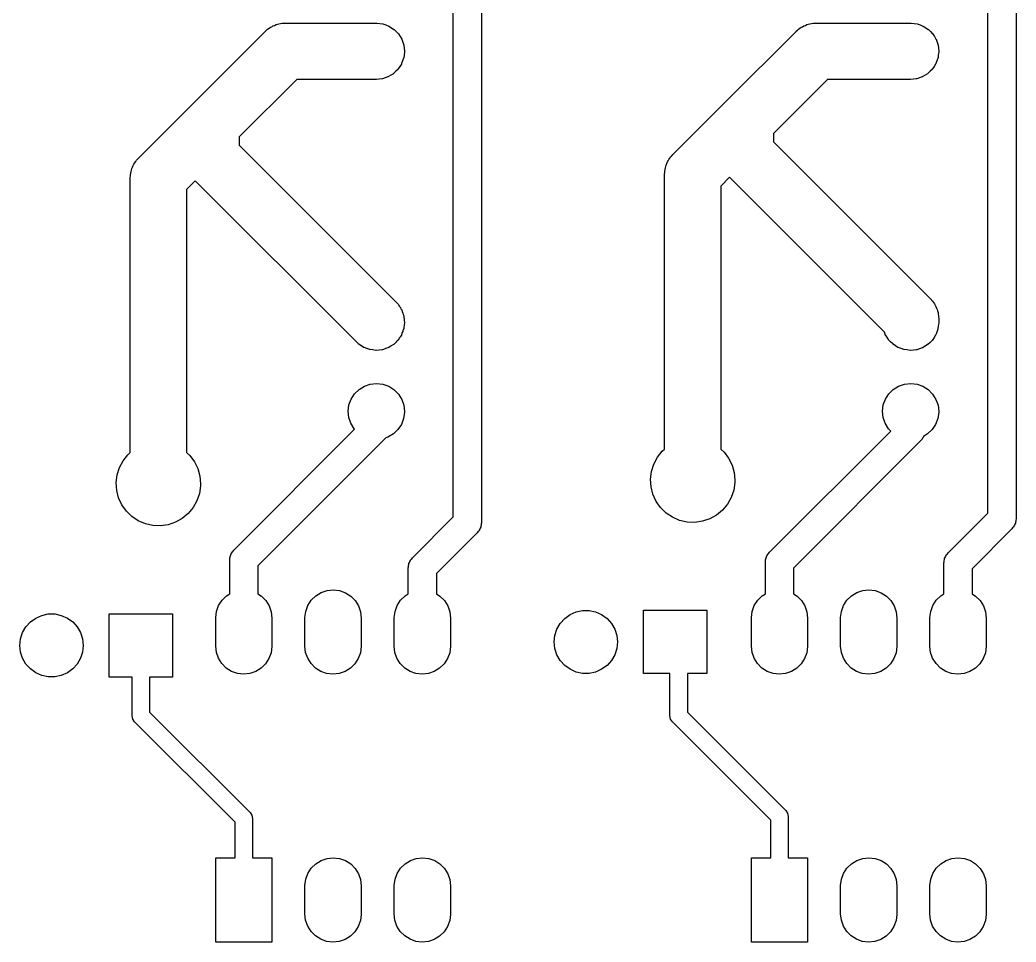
# Model space of a CAD drawing. Extents: x 10 to 287, y -200 to -10.
# Drawn here: x 157.16 to 185.5, y -89.44 to -63.2 of the extents above; entities that cross this region are included whole.
import ezdxf

# ---------------------------------------------------------------- set-up
doc = ezdxf.new("R2010")
doc.units = 0
doc.layers.add('BLACK', color=7, linetype='CONTINUOUS')

msp = doc.modelspace()

# ---------------------------------------------------------------- linework, layer by layer
at = {"layer": 'BLACK', "linetype": 'CONTINUOUS'}
for p, q in [((170.289, -54.6639), (170.289, -77.5111)), ((185.5, -54.575), (185.5, -77.4)), ((169.489, -77.3454), (169.489, -57.9296)), ((184.7, -77.2343), (184.7, -57.9296)), ((164.179, -63.4966), (164.208, -63.468)), ((164.208, -63.468), (164.25, -63.4421)), ((164.25, -63.4421), (164.288, -63.4122)), ((164.288, -63.4122), (164.325, -63.395)), ((164.325, -63.395), (164.359, -63.3735)), ((164.359, -63.3735), (164.406, -63.3575)), ((164.406, -63.3575), (164.45, -63.3368)), ((164.45, -63.3368), (164.489, -63.3282)), ((164.489, -63.3282), (164.528, -63.3149)), ((164.528, -63.3149), (164.576, -63.3094)), ((164.576, -63.3094), (164.624, -63.2991)), ((164.624, -63.2991), (164.665, -63.2995)), ((164.665, -63.2995), (164.705, -63.295)), ((164.705, -63.295), (167.3, -63.295)), ((167.3, -63.295), (167.305, -63.295)), ((167.305, -63.295), (167.306, -63.295)), ((167.306, -63.295), (167.306, -63.295)), ((167.306, -63.295), (167.311, -63.2951)), ((167.311, -63.2951), (167.397, -63.3059)), ((167.397, -63.3059), (167.483, -63.3161)), ((167.483, -63.3161), (167.485, -63.3171)), ((167.485, -63.3171), (167.488, -63.3174)), ((167.488, -63.3174), (167.569, -63.347)), ((167.569, -63.347), (167.651, -63.376)), ((167.651, -63.376), (167.653, -63.3775)), ((167.653, -63.3775), (167.656, -63.3784)), ((167.656, -63.3784), (167.728, -63.4252)), ((167.728, -63.4252), (167.801, -63.4715)), ((167.801, -63.4715), (167.803, -63.4735)), ((167.803, -63.4735), (167.806, -63.475)), ((167.806, -63.475), (167.866, -63.5368)), ((179.279, -63.4966), (179.308, -63.468)), ((179.308, -63.468), (179.35, -63.4421)), ((179.35, -63.4421), (179.388, -63.4122)), ((179.388, -63.4122), (179.425, -63.395)), ((179.425, -63.395), (179.459, -63.3735)), ((179.459, -63.3735), (179.506, -63.3575)), ((179.506, -63.3575), (179.55, -63.3368)), ((179.55, -63.3368), (179.589, -63.3282)), ((179.589, -63.3282), (179.628, -63.3149)), ((179.628, -63.3149), (179.676, -63.3094)), ((179.676, -63.3094), (179.724, -63.2991)), ((179.724, -63.2991), (179.765, -63.2995)), ((179.765, -63.2995), (179.805, -63.295)), ((179.805, -63.295), (182.5, -63.295)), ((182.5, -63.295), (182.505, -63.295)), ((182.505, -63.295), (182.506, -63.295)), ((182.506, -63.295), (182.506, -63.295)), ((182.506, -63.295), (182.511, -63.2951)), ((182.511, -63.2951), (182.597, -63.3059)), ((182.597, -63.3059), (182.683, -63.3161)), ((182.683, -63.3161), (182.685, -63.3171)), ((182.685, -63.3171), (182.688, -63.3174)), ((182.688, -63.3174), (182.769, -63.347)), ((182.769, -63.347), (182.851, -63.376)), ((182.851, -63.376), (182.853, -63.3775)), ((182.853, -63.3775), (182.856, -63.3784)), ((182.856, -63.3784), (182.928, -63.4252)), ((182.928, -63.4252), (183.001, -63.4715)), ((183.001, -63.4715), (183.003, -63.4735)), ((183.003, -63.4735), (183.006, -63.475)), ((183.006, -63.475), (183.066, -63.5368)), ((162.034, -65.6342), (164.139, -63.5293)), ((164.139, -63.5293), (164.147, -63.5215)), ((164.147, -63.5215), (164.179, -63.4966)), ((167.866, -63.5368), (167.927, -63.5981)), ((167.927, -63.5981), (167.928, -63.6005)), ((167.928, -63.6005), (167.93, -63.6025)), ((167.93, -63.6025), (167.976, -63.6761)), ((167.976, -63.6761), (168.021, -63.7493)), ((168.021, -63.7493), (168.022, -63.752)), ((168.022, -63.752), (168.024, -63.7544)), ((168.024, -63.7544), (168.052, -63.8362)), ((177.234, -65.5342), (179.239, -63.5293)), ((179.239, -63.5293), (179.247, -63.5215)), ((179.247, -63.5215), (179.279, -63.4966)), ((183.066, -63.5368), (183.127, -63.5981)), ((183.127, -63.5981), (183.128, -63.6005)), ((183.128, -63.6005), (183.13, -63.6025)), ((183.13, -63.6025), (183.176, -63.6761)), ((183.176, -63.6761), (183.221, -63.7493)), ((183.221, -63.7493), (183.222, -63.752)), ((183.222, -63.752), (183.224, -63.7544)), ((183.224, -63.7544), (183.252, -63.8362)), ((168.052, -63.8362), (168.08, -63.9178)), ((168.08, -63.9178), (168.08, -63.9205)), ((168.08, -63.9205), (168.081, -63.9232)), ((168.081, -63.9232), (168.09, -64.0092)), ((168.09, -64.0092), (168.1, -64.095)), ((183.252, -63.8362), (183.28, -63.9178)), ((183.28, -63.9178), (183.28, -63.9205)), ((183.28, -63.9205), (183.281, -63.9232)), ((183.281, -63.9232), (183.29, -64.0092)), ((183.29, -64.0092), (183.3, -64.095)), ((168.075, -64.294), (168.046, -64.3695)), ((168.076, -64.2856), (168.075, -64.294)), ((168.079, -64.2777), (168.076, -64.2856)), ((168.088, -64.1974), (168.079, -64.2777)), ((168.1, -64.1173), (168.088, -64.1974)), ((168.1, -64.095), (168.1, -64.1001)), ((168.1, -64.1001), (168.1, -64.1006)), ((168.1, -64.1006), (168.1, -64.1011)), ((168.1, -64.1011), (168.1, -64.1173)), ((183.275, -64.294), (183.246, -64.3695)), ((183.276, -64.2856), (183.275, -64.294)), ((183.279, -64.2777), (183.276, -64.2856)), ((183.288, -64.1974), (183.279, -64.2777)), ((183.3, -64.1173), (183.288, -64.1974)), ((183.3, -64.095), (183.3, -64.1001)), ((183.3, -64.1001), (183.3, -64.1006)), ((183.3, -64.1006), (183.3, -64.1011)), ((183.3, -64.1011), (183.3, -64.1173)), ((167.913, -64.6092), (167.854, -64.665)), ((167.917, -64.6022), (167.913, -64.6092)), ((167.923, -64.5963), (167.917, -64.6022)), ((167.967, -64.528), (167.923, -64.5963)), ((168.012, -64.4607), (167.967, -64.528)), ((168.015, -64.4528), (168.012, -64.4607)), ((168.019, -64.4457), (168.015, -64.4528)), ((168.046, -64.3695), (168.019, -64.4457)), ((183.113, -64.6092), (183.054, -64.665)), ((183.117, -64.6022), (183.113, -64.6092)), ((183.123, -64.5963), (183.117, -64.6022)), ((183.167, -64.528), (183.123, -64.5963)), ((183.212, -64.4607), (183.167, -64.528)), ((183.215, -64.4528), (183.212, -64.4607)), ((183.219, -64.4457), (183.215, -64.4528)), ((183.246, -64.3695), (183.219, -64.4457)), ((165.036, -64.895), (163.4, -66.5314)), ((167.3, -64.895), (165.036, -64.895)), ((167.38, -64.886), (167.3, -64.895)), ((167.461, -64.8787), (167.38, -64.886)), ((167.469, -64.8761), (167.461, -64.8787)), ((167.477, -64.8751), (167.469, -64.8761)), ((167.554, -64.8485), (167.477, -64.8751)), ((167.63, -64.8235), (167.554, -64.8485)), ((167.638, -64.8192), (167.63, -64.8235)), ((167.646, -64.8165), (167.638, -64.8192)), ((167.714, -64.7736), (167.646, -64.8165)), ((167.784, -64.7322), (167.714, -64.7736)), ((167.79, -64.7264), (167.784, -64.7322)), ((167.797, -64.722), (167.79, -64.7264)), ((167.854, -64.665), (167.797, -64.722)), ((180.136, -64.895), (178.6, -66.4314)), ((182.5, -64.895), (180.136, -64.895)), ((182.58, -64.886), (182.5, -64.895)), ((182.661, -64.8787), (182.58, -64.886)), ((182.669, -64.8761), (182.661, -64.8787)), ((182.677, -64.8751), (182.669, -64.8761)), ((182.754, -64.8485), (182.677, -64.8751)), ((182.83, -64.8235), (182.754, -64.8485)), ((182.838, -64.8192), (182.83, -64.8235)), ((182.846, -64.8165), (182.838, -64.8192)), ((182.914, -64.7736), (182.846, -64.8165)), ((182.984, -64.7322), (182.914, -64.7736)), ((182.99, -64.7264), (182.984, -64.7322)), ((182.997, -64.722), (182.99, -64.7264)), ((183.054, -64.665), (182.997, -64.722)), ((160.534, -67.1343), (162.034, -65.6343)), ((162.034, -65.6343), (162.034, -65.6342)), ((175.734, -67.0343), (177.234, -65.5343)), ((177.234, -65.5343), (177.234, -65.5342)), ((163.4, -66.5314), (163.4, -66.7686)), ((178.6, -66.4314), (178.6, -66.6686)), ((163.4, -66.7686), (167.866, -71.2343)), ((178.6, -66.6686), (183.066, -71.1343)), ((160.509, -67.166), (160.534, -67.1343)), ((175.623, -67.1737), (175.654, -67.1355)), ((175.654, -67.1355), (175.68, -67.0944)), ((175.68, -67.0944), (175.709, -67.066)), ((175.709, -67.066), (175.734, -67.0343)), ((160.336, -67.4738), (160.345, -67.4343)), ((160.345, -67.4343), (160.367, -67.3902)), ((160.367, -67.3902), (160.383, -67.3443)), ((160.383, -67.3443), (160.405, -67.3102)), ((160.405, -67.3102), (160.423, -67.2737)), ((160.423, -67.2737), (160.454, -67.2355)), ((160.454, -67.2355), (160.48, -67.1944)), ((160.48, -67.1944), (160.509, -67.166)), ((175.516, -67.4604), (175.522, -67.4119)), ((175.522, -67.4119), (175.536, -67.3738)), ((175.536, -67.3738), (175.545, -67.3343)), ((175.545, -67.3343), (175.567, -67.2902)), ((175.567, -67.2902), (175.583, -67.2443)), ((175.583, -67.2443), (175.605, -67.2102)), ((175.605, -67.2102), (175.623, -67.1737)), ((160.3, -67.6888), (160.305, -67.6486)), ((160.3, -67.7), (160.3, -67.6888)), ((160.3, -75.5122), (160.3, -67.7)), ((160.305, -67.608), (160.316, -67.5604)), ((160.305, -67.6486), (160.305, -67.608)), ((160.316, -67.5604), (160.322, -67.5119)), ((160.322, -67.5119), (160.336, -67.4738)), ((175.5, -67.5888), (175.505, -67.5486)), ((175.5, -67.6), (175.5, -67.5888)), ((175.5, -75.4122), (175.5, -67.6)), ((175.505, -67.508), (175.516, -67.4604)), ((175.505, -67.5486), (175.505, -67.508)), ((177.35, -67.6814), (177.1, -67.9314)), ((181.756, -72.0875), (177.35, -67.6814)), ((162.15, -67.7814), (161.9, -68.0314)), ((166.734, -72.3657), (162.15, -67.7814)), ((177.1, -67.9314), (177.1, -75.4122)), ((161.9, -68.0314), (161.9, -75.5122)), ((167.866, -71.2343), (167.874, -71.2423)), ((167.874, -71.2423), (167.898, -71.2743)), ((167.898, -71.2743), (167.927, -71.3031)), ((167.927, -71.3031), (167.953, -71.3446)), ((167.953, -71.3446), (167.983, -71.3832)), ((167.983, -71.3832), (168, -71.4199)), ((183.066, -71.1343), (183.074, -71.1423)), ((183.074, -71.1423), (183.098, -71.1743)), ((183.098, -71.1743), (183.127, -71.2031)), ((183.127, -71.2031), (183.153, -71.2446)), ((183.153, -71.2446), (183.183, -71.2832)), ((183.183, -71.2832), (183.2, -71.3199)), ((183.2, -71.3199), (183.221, -71.3543)), ((183.221, -71.3543), (183.238, -71.4005)), ((183.238, -71.4005), (183.258, -71.4448)), ((168, -71.4199), (168.021, -71.4543)), ((168.021, -71.4543), (168.038, -71.5005)), ((168.038, -71.5005), (168.058, -71.5448)), ((168.058, -71.5448), (168.067, -71.5845)), ((168.067, -71.5845), (168.08, -71.6228)), ((168.08, -71.6228), (168.086, -71.6714)), ((168.086, -71.6714), (168.096, -71.7192)), ((183.258, -71.4448), (183.267, -71.4845)), ((183.267, -71.4845), (183.28, -71.5228)), ((183.28, -71.5228), (183.286, -71.5714)), ((183.286, -71.5714), (183.296, -71.6192)), ((183.296, -71.6192), (183.295, -71.6597)), ((183.295, -71.6597), (183.3, -71.7)), ((183.3, -71.7), (183.3, -71.805)), ((168.085, -71.9367), (168.078, -71.9931)), ((168.094, -71.8975), (168.085, -71.9367)), ((168.1, -71.8273), (168.094, -71.8651)), ((168.094, -71.8651), (168.094, -71.8975)), ((168.096, -71.7192), (168.095, -71.7597)), ((168.095, -71.7597), (168.1, -71.8)), ((168.1, -71.8), (168.1, -71.805)), ((168.1, -71.805), (168.1, -71.8162)), ((168.1, -71.8162), (168.1, -71.8169)), ((168.1, -71.8169), (168.1, -71.8273)), ((183.288, -71.9102), (183.278, -71.9931)), ((183.3, -71.8273), (183.288, -71.9102)), ((183.3, -71.805), (183.3, -71.8162)), ((183.3, -71.8162), (183.3, -71.8169)), ((183.3, -71.8169), (183.3, -71.8273)), ((167.961, -72.2474), (167.92, -72.3106)), ((167.974, -72.231), (167.961, -72.2474)), ((167.981, -72.2164), (167.974, -72.231)), ((168.012, -72.1707), (167.981, -72.2164)), ((168.014, -72.1654), (168.012, -72.1707)), ((168.017, -72.1607), (168.014, -72.1654)), ((168.039, -72.0982), (168.017, -72.1607)), ((168.053, -72.071), (168.039, -72.0982)), ((168.058, -72.0477), (168.053, -72.071)), ((168.075, -72.004), (168.058, -72.0477)), ((168.076, -71.9984), (168.075, -72.004)), ((168.078, -71.9931), (168.076, -71.9984)), ((181.774, -72.1406), (181.756, -72.0875)), ((181.777, -72.1454), (181.774, -72.1406)), ((181.779, -72.1507), (181.777, -72.1454)), ((181.823, -72.2216), (181.779, -72.1507)), ((181.866, -72.2931), (181.823, -72.2216)), ((183.165, -72.2403), (183.12, -72.3106)), ((183.212, -72.1707), (183.165, -72.2403)), ((183.214, -72.1654), (183.212, -72.1707)), ((183.217, -72.1607), (183.214, -72.1654)), ((183.245, -72.0821), (183.217, -72.1607)), ((183.275, -72.004), (183.245, -72.0821)), ((183.276, -71.9984), (183.275, -72.004)), ((183.278, -71.9931), (183.276, -71.9984)), ((166.743, -72.3724), (166.734, -72.3657)), ((166.79, -72.4214), (166.743, -72.3724)), ((166.795, -72.4245), (166.79, -72.4214)), ((166.799, -72.4285), (166.795, -72.4245)), ((166.868, -72.4726), (166.799, -72.4285)), ((166.874, -72.477), (166.868, -72.4726)), ((166.878, -72.4793), (166.874, -72.477)), ((166.939, -72.5191), (166.878, -72.4793)), ((166.945, -72.521), (166.939, -72.5191)), ((166.949, -72.524), (166.945, -72.521)), ((167.028, -72.5521), (166.949, -72.524)), ((167.63, -72.5335), (167.561, -72.5561)), ((167.635, -72.5307), (167.63, -72.5335)), ((167.641, -72.5289), (167.635, -72.5307)), ((167.712, -72.485), (167.641, -72.5289)), ((167.716, -72.4825), (167.712, -72.485)), ((167.722, -72.4799), (167.716, -72.4825)), ((167.725, -72.4772), (167.722, -72.4799)), ((167.784, -72.4422), (167.725, -72.4772)), ((167.788, -72.4384), (167.784, -72.4422)), ((167.793, -72.4354), (167.788, -72.4384)), ((167.851, -72.3777), (167.793, -72.4354)), ((167.862, -72.3696), (167.851, -72.3777)), ((167.868, -72.3621), (167.862, -72.3696)), ((167.913, -72.3192), (167.868, -72.3621)), ((167.916, -72.3146), (167.913, -72.3192)), ((167.92, -72.3106), (167.916, -72.3146)), ((181.87, -72.2972), (181.866, -72.2931)), ((181.873, -72.3019), (181.87, -72.2972)), ((181.932, -72.3612), (181.873, -72.3019)), ((181.99, -72.4214), (181.932, -72.3612)), ((181.995, -72.4245), (181.99, -72.4214)), ((181.999, -72.4285), (181.995, -72.4245)), ((182.069, -72.4733), (181.999, -72.4285)), ((182.139, -72.5191), (182.069, -72.4733)), ((182.145, -72.521), (182.139, -72.5191)), ((182.149, -72.524), (182.145, -72.521)), ((182.228, -72.5521), (182.149, -72.524)), ((182.83, -72.5335), (182.751, -72.5594)), ((182.835, -72.5307), (182.83, -72.5335)), ((182.841, -72.5289), (182.835, -72.5307)), ((182.912, -72.485), (182.841, -72.5289)), ((182.984, -72.4422), (182.912, -72.485)), ((182.988, -72.4384), (182.984, -72.4422)), ((182.993, -72.4354), (182.988, -72.4384)), ((183.052, -72.3769), (182.993, -72.4354)), ((183.113, -72.3192), (183.052, -72.3769)), ((183.116, -72.3146), (183.113, -72.3192)), ((183.12, -72.3106), (183.116, -72.3146)), ((167.033, -72.5538), (167.028, -72.5521)), ((167.034, -72.5546), (167.033, -72.5538)), ((167.036, -72.5549), (167.034, -72.5546)), ((167.106, -72.5812), (167.036, -72.5549)), ((167.112, -72.582), (167.106, -72.5812)), ((167.117, -72.5839), (167.112, -72.582)), ((167.2, -72.5938), (167.117, -72.5839)), ((167.283, -72.6048), (167.2, -72.5938)), ((167.289, -72.6043), (167.283, -72.6048)), ((167.294, -72.605), (167.289, -72.6043)), ((167.378, -72.5962), (167.294, -72.605)), ((167.461, -72.5887), (167.378, -72.5962)), ((167.466, -72.5869), (167.461, -72.5887)), ((167.472, -72.5863), (167.466, -72.5869)), ((167.551, -72.5594), (167.472, -72.5863)), ((167.559, -72.5567), (167.551, -72.5594)), ((167.56, -72.5564), (167.559, -72.5567)), ((167.561, -72.5561), (167.56, -72.5564)), ((182.306, -72.5812), (182.228, -72.5521)), ((182.312, -72.582), (182.306, -72.5812)), ((182.317, -72.5839), (182.312, -72.582)), ((182.4, -72.5938), (182.317, -72.5839)), ((182.483, -72.6048), (182.4, -72.5938)), ((182.489, -72.6043), (182.483, -72.6048)), ((182.494, -72.605), (182.489, -72.6043)), ((182.578, -72.5962), (182.494, -72.605)), ((182.661, -72.5887), (182.578, -72.5962)), ((182.666, -72.5869), (182.661, -72.5887)), ((182.672, -72.5863), (182.666, -72.5869)), ((182.751, -72.5594), (182.672, -72.5863)), ((166.807, -73.7146), (166.959, -73.6211)), ((166.959, -73.6211), (167.128, -73.5637)), ((167.128, -73.5637), (167.306, -73.545)), ((167.306, -73.545), (167.483, -73.5661)), ((167.483, -73.5661), (167.651, -73.626)), ((167.651, -73.626), (167.801, -73.7215)), ((182.007, -73.7146), (182.159, -73.6211)), ((182.159, -73.6211), (182.328, -73.5637)), ((182.328, -73.5637), (182.506, -73.545)), ((182.506, -73.545), (182.683, -73.5661)), ((182.683, -73.5661), (182.851, -73.626)), ((182.851, -73.626), (183.001, -73.7215)), ((166.583, -73.9893), (166.68, -73.8394)), ((166.68, -73.8394), (166.807, -73.7146)), ((167.801, -73.7215), (167.927, -73.8481)), ((167.927, -73.8481), (168.021, -73.9993)), ((181.783, -73.9893), (181.88, -73.8394)), ((181.88, -73.8394), (182.007, -73.7146)), ((183.001, -73.7215), (183.127, -73.8481)), ((183.127, -73.8481), (183.221, -73.9993)), ((166.5, -74.3338), (166.522, -74.1569)), ((166.522, -74.1569), (166.583, -73.9893)), ((168.021, -73.9993), (168.08, -74.1678)), ((168.08, -74.1678), (168.1, -74.345)), ((181.7, -74.3338), (181.722, -74.1569)), ((181.722, -74.1569), (181.783, -73.9893)), ((183.221, -73.9993), (183.28, -74.1678)), ((183.28, -74.1678), (183.3, -74.345)), ((166.517, -74.5113), (166.5, -74.3338)), ((166.574, -74.6806), (166.517, -74.5113)), ((168.1, -74.3673), (168.075, -74.544)), ((168.1, -74.345), (168.1, -74.3673)), ((181.717, -74.5113), (181.7, -74.3338)), ((181.774, -74.6806), (181.717, -74.5113)), ((183.3, -74.3673), (183.275, -74.544)), ((183.3, -74.345), (183.3, -74.3673)), ((166.666, -74.8331), (166.574, -74.6806)), ((168.012, -74.7107), (167.913, -74.8592)), ((168.075, -74.544), (168.012, -74.7107)), ((181.866, -74.8331), (181.774, -74.6806)), ((183.212, -74.7107), (183.113, -74.8592)), ((183.275, -74.544), (183.212, -74.7107)), ((163.246, -78.2883), (166.683, -74.8509)), ((167.574, -75.092), (163.929, -78.7368)), ((166.683, -74.8509), (166.666, -74.8331)), ((167.63, -75.0735), (167.574, -75.092)), ((167.784, -74.9822), (167.63, -75.0735)), ((167.913, -74.8592), (167.784, -74.9822)), ((178.486, -78.3483), (181.933, -74.9018)), ((181.933, -74.9018), (181.866, -74.8331)), ((182.856, -75.0816), (182.838, -75.1071)), ((182.866, -75.0525), (182.856, -75.0816)), ((182.984, -74.9822), (182.866, -75.0525)), ((183.113, -74.8592), (182.984, -74.9822)), ((182.783, -75.1828), (179.169, -78.7968)), ((182.801, -75.1574), (182.783, -75.1828)), ((182.824, -75.1351), (182.801, -75.1574)), ((182.838, -75.1071), (182.824, -75.1351)), ((160.094, -75.7464), (160.23, -75.574)), ((160.23, -75.574), (160.3, -75.5122)), ((161.9, -75.5122), (161.992, -75.597)), ((161.992, -75.597), (162.123, -75.773)), ((175.191, -75.8408), (175.294, -75.6464)), ((175.294, -75.6464), (175.43, -75.474)), ((175.43, -75.474), (175.5, -75.4122)), ((177.1, -75.4122), (177.192, -75.497)), ((177.192, -75.497), (177.323, -75.673)), ((159.926, -76.1505), (159.991, -75.9408)), ((159.991, -75.9408), (160.094, -75.7464)), ((162.123, -75.773), (162.22, -75.97)), ((175.126, -76.0505), (175.191, -75.8408)), ((177.323, -75.673), (177.42, -75.87)), ((177.42, -75.87), (177.48, -76.0813)), ((159.9, -76.3686), (159.926, -76.1505)), ((162.22, -75.97), (162.28, -76.1813)), ((162.28, -76.1813), (162.3, -76.4)), ((175.1, -76.2686), (175.126, -76.0505)), ((177.48, -76.0813), (177.5, -76.3)), ((159.915, -76.5877), (159.9, -76.3686)), ((162.298, -76.4628), (162.267, -76.6801)), ((162.3, -76.4), (162.298, -76.4628)), ((175.115, -76.4877), (175.1, -76.2686)), ((175.169, -76.7006), (175.115, -76.4877)), ((177.498, -76.3628), (177.467, -76.5801)), ((177.5, -76.3), (177.498, -76.3628)), ((159.969, -76.8006), (159.915, -76.5877)), ((160.061, -77), (159.969, -76.8006)), ((162.267, -76.6801), (162.196, -76.8881)), ((175.261, -76.9), (175.169, -76.7006)), ((177.396, -76.7881), (177.289, -76.9797)), ((177.467, -76.5801), (177.396, -76.7881)), ((160.188, -77.1793), (160.061, -77)), ((162.089, -77.0797), (161.949, -77.2485)), ((162.196, -76.8881), (162.089, -77.0797)), ((175.388, -77.0793), (175.261, -76.9)), ((175.545, -77.2326), (175.388, -77.0793)), ((177.289, -76.9797), (177.149, -77.1485)), ((160.345, -77.3326), (160.188, -77.1793)), ((160.527, -77.4546), (160.345, -77.3326)), ((161.949, -77.2485), (161.78, -77.389)), ((168.326, -78.5083), (169.489, -77.3454)), ((175.727, -77.3546), (175.545, -77.2326)), ((175.929, -77.4413), (175.727, -77.3546)), ((176.98, -77.289), (176.788, -77.3963)), ((177.149, -77.1485), (176.98, -77.289)), ((183.566, -78.3683), (184.7, -77.2343)), ((160.729, -77.5413), (160.527, -77.4546)), ((160.943, -77.5897), (160.729, -77.5413)), ((161.163, -77.5984), (160.943, -77.5897)), ((161.38, -77.5668), (161.163, -77.5984)), ((161.588, -77.4963), (161.38, -77.5668)), ((161.78, -77.389), (161.588, -77.4963)), ((170.269, -77.6347), (170.255, -77.6628)), ((170.274, -77.6036), (170.269, -77.6347)), ((170.284, -77.5737), (170.274, -77.6036)), ((170.289, -77.5111), (170.284, -77.5422)), ((170.284, -77.5422), (170.284, -77.5737)), ((176.143, -77.4897), (175.929, -77.4413)), ((176.363, -77.4984), (176.143, -77.4897)), ((176.58, -77.4668), (176.363, -77.4984)), ((176.788, -77.3963), (176.58, -77.4668)), ((185.424, -77.6351), (185.401, -77.6574)), ((185.438, -77.6071), (185.424, -77.6351)), ((185.456, -77.5816), (185.438, -77.6071)), ((185.466, -77.5517), (185.456, -77.5816)), ((185.48, -77.5236), (185.466, -77.5517)), ((185.485, -77.4925), (185.48, -77.5236)), ((185.495, -77.4626), (185.485, -77.4925)), ((185.5, -77.4), (185.495, -77.4311)), ((185.495, -77.4311), (185.495, -77.4626)), ((170.172, -77.794), (169.009, -78.9568)), ((170.19, -77.7685), (170.172, -77.794)), ((170.212, -77.7462), (170.19, -77.7685)), ((170.227, -77.7182), (170.212, -77.7462)), ((170.245, -77.6927), (170.227, -77.7182)), ((170.255, -77.6628), (170.245, -77.6927)), ((185.383, -77.6828), (184.249, -78.8168)), ((185.401, -77.6574), (185.383, -77.6828)), ((163.134, -78.5086), (163.144, -78.4786)), ((163.144, -78.4786), (163.148, -78.4475)), ((163.148, -78.4475), (163.163, -78.4195)), ((163.163, -78.4195), (163.172, -78.3895)), ((163.172, -78.3895), (163.191, -78.3641)), ((163.191, -78.3641), (163.205, -78.336)), ((163.205, -78.336), (163.228, -78.3138)), ((163.228, -78.3138), (163.246, -78.2883)), ((178.388, -78.5075), (178.403, -78.4795)), ((178.403, -78.4795), (178.412, -78.4495)), ((178.412, -78.4495), (178.431, -78.4241)), ((178.431, -78.4241), (178.445, -78.396)), ((178.445, -78.396), (178.468, -78.3738)), ((178.468, -78.3738), (178.486, -78.3483)), ((183.468, -78.5275), (183.483, -78.4995)), ((183.483, -78.4995), (183.492, -78.4695)), ((183.492, -78.4695), (183.511, -78.4441)), ((183.511, -78.4441), (183.525, -78.416)), ((183.525, -78.416), (183.548, -78.3938)), ((183.548, -78.3938), (183.566, -78.3683)), ((163.129, -78.5711), (163.134, -78.54)), ((163.129, -79.5325), (163.129, -78.5711)), ((163.134, -78.54), (163.134, -78.5086)), ((163.929, -78.7368), (163.929, -79.5321)), ((168.209, -78.7911), (168.214, -78.76)), ((168.214, -78.7286), (168.224, -78.6986)), ((168.214, -78.76), (168.214, -78.7286)), ((168.224, -78.6986), (168.228, -78.6675)), ((168.228, -78.6675), (168.243, -78.6395)), ((168.243, -78.6395), (168.252, -78.6095)), ((168.252, -78.6095), (168.271, -78.5841)), ((168.271, -78.5841), (168.285, -78.556)), ((168.285, -78.556), (168.308, -78.5338)), ((168.308, -78.5338), (168.326, -78.5083)), ((178.369, -78.6311), (178.374, -78.6)), ((178.369, -79.5325), (178.369, -78.6311)), ((178.374, -78.5686), (178.384, -78.5386)), ((178.374, -78.6), (178.374, -78.5686)), ((178.384, -78.5386), (178.388, -78.5075)), ((183.449, -78.6511), (183.454, -78.62)), ((183.449, -79.5325), (183.449, -78.6511)), ((183.454, -78.5886), (183.464, -78.5586)), ((183.454, -78.62), (183.454, -78.5886)), ((183.464, -78.5586), (183.468, -78.5275)), ((168.209, -79.5325), (168.209, -78.7911)), ((169.009, -78.9568), (169.009, -79.5321)), ((179.169, -78.7968), (179.169, -79.5321)), ((184.249, -78.8168), (184.249, -79.5321)), ((162.909, -79.7142), (163.036, -79.5894)), ((163.036, -79.5894), (163.129, -79.5325)), ((163.929, -79.5321), (164.03, -79.5963)), ((164.03, -79.5963), (164.156, -79.7229)), ((165.449, -79.7142), (165.576, -79.5894)), ((165.576, -79.5894), (165.728, -79.4959)), ((165.728, -79.4959), (165.897, -79.4385)), ((165.897, -79.4385), (166.074, -79.4198)), ((166.074, -79.4198), (166.252, -79.4409)), ((166.252, -79.4409), (166.42, -79.5008)), ((166.42, -79.5008), (166.57, -79.5963)), ((166.57, -79.5963), (166.696, -79.7229)), ((167.989, -79.7142), (168.116, -79.5894)), ((168.116, -79.5894), (168.209, -79.5325)), ((169.009, -79.5321), (169.11, -79.5963)), ((169.11, -79.5963), (169.236, -79.7229)), ((178.149, -79.7142), (178.276, -79.5894)), ((178.276, -79.5894), (178.369, -79.5325)), ((179.169, -79.5321), (179.27, -79.5963)), ((179.27, -79.5963), (179.396, -79.7229)), ((180.689, -79.7142), (180.816, -79.5894)), ((180.816, -79.5894), (180.968, -79.4959)), ((180.968, -79.4959), (181.137, -79.4385)), ((181.137, -79.4385), (181.314, -79.4198)), ((181.314, -79.4198), (181.492, -79.4409)), ((181.492, -79.4409), (181.66, -79.5008)), ((181.66, -79.5008), (181.81, -79.5963)), ((181.81, -79.5963), (181.936, -79.7229)), ((183.229, -79.7142), (183.356, -79.5894)), ((183.356, -79.5894), (183.449, -79.5325)), ((184.249, -79.5321), (184.35, -79.5963)), ((184.35, -79.5963), (184.476, -79.7229)), ((162.751, -80.0317), (162.812, -79.8641)), ((162.812, -79.8641), (162.909, -79.7142)), ((164.156, -79.7229), (164.25, -79.8741)), ((164.25, -79.8741), (164.309, -80.0426)), ((165.291, -80.0317), (165.352, -79.8641)), ((165.352, -79.8641), (165.449, -79.7142)), ((166.696, -79.7229), (166.79, -79.8741)), ((166.79, -79.8741), (166.849, -80.0426)), ((167.831, -80.0317), (167.892, -79.8641)), ((167.892, -79.8641), (167.989, -79.7142)), ((169.236, -79.7229), (169.33, -79.8741)), ((169.33, -79.8741), (169.389, -80.0426)), ((177.991, -80.0317), (178.052, -79.8641)), ((178.052, -79.8641), (178.149, -79.7142)), ((179.396, -79.7229), (179.49, -79.8741)), ((179.49, -79.8741), (179.549, -80.0426)), ((180.531, -80.0317), (180.592, -79.8641)), ((180.592, -79.8641), (180.689, -79.7142)), ((181.936, -79.7229), (182.03, -79.8741)), ((182.03, -79.8741), (182.089, -80.0426)), ((183.071, -80.0317), (183.132, -79.8641)), ((183.132, -79.8641), (183.229, -79.7142)), ((184.476, -79.7229), (184.57, -79.8741)), ((184.57, -79.8741), (184.629, -80.0426)), ((157.61, -80.2206), (157.782, -80.144)), ((157.782, -80.144), (157.966, -80.1049)), ((157.966, -80.1049), (158.154, -80.1049)), ((158.154, -80.1049), (158.338, -80.144)), ((158.338, -80.144), (158.51, -80.2206)), ((159.7, -81.9), (159.7, -80.1)), ((159.7, -80.1), (161.5, -80.1)), ((161.5, -80.1), (161.5, -81.9)), ((162.729, -80.2086), (162.751, -80.0317)), ((164.309, -80.0426), (164.329, -80.2198)), ((165.269, -80.2086), (165.291, -80.0317)), ((166.849, -80.0426), (166.869, -80.2198)), ((167.809, -80.2086), (167.831, -80.0317)), ((169.389, -80.0426), (169.409, -80.2198)), ((172.658, -80.2312), (172.81, -80.1206)), ((172.81, -80.1206), (172.982, -80.044)), ((172.982, -80.044), (173.166, -80.0049)), ((173.166, -80.0049), (173.354, -80.0049)), ((173.354, -80.0049), (173.538, -80.044)), ((173.538, -80.044), (173.71, -80.1206)), ((173.71, -80.1206), (173.862, -80.2312)), ((174.9, -81.8), (174.9, -80)), ((174.9, -80), (176.7, -80)), ((176.7, -80), (176.7, -81.8)), ((177.969, -80.2086), (177.991, -80.0317)), ((179.549, -80.0426), (179.569, -80.2198)), ((180.509, -80.2086), (180.531, -80.0317)), ((182.089, -80.0426), (182.109, -80.2198)), ((183.049, -80.2086), (183.071, -80.0317)), ((184.629, -80.0426), (184.649, -80.2198)), ((157.238, -80.6339), (157.332, -80.471)), ((157.332, -80.471), (157.458, -80.3312)), ((157.458, -80.3312), (157.61, -80.2206)), ((158.51, -80.2206), (158.662, -80.3312)), ((158.662, -80.3312), (158.788, -80.471)), ((158.788, -80.471), (158.882, -80.6339)), ((162.729, -80.2198), (162.729, -80.2086)), ((162.729, -81.0198), (162.729, -80.2198)), ((164.329, -80.2198), (164.329, -81.0198)), ((165.269, -80.2198), (165.269, -80.2086)), ((165.269, -81.0198), (165.269, -80.2198)), ((166.869, -80.2198), (166.869, -81.0198)), ((167.809, -80.2198), (167.809, -80.2086)), ((167.809, -81.0198), (167.809, -80.2198)), ((169.409, -80.2198), (169.409, -81.0198)), ((172.438, -80.5339), (172.532, -80.371)), ((172.532, -80.371), (172.658, -80.2312)), ((173.862, -80.2312), (173.988, -80.371)), ((173.988, -80.371), (174.082, -80.5339)), ((177.969, -80.2198), (177.969, -80.2086)), ((177.969, -81.0198), (177.969, -80.2198)), ((179.569, -80.2198), (179.569, -81.0198)), ((180.509, -80.2198), (180.509, -80.2086)), ((180.509, -81.0198), (180.509, -80.2198)), ((182.109, -80.2198), (182.109, -81.0198)), ((183.049, -80.2198), (183.049, -80.2086)), ((183.049, -81.0198), (183.049, -80.2198)), ((184.649, -80.2198), (184.649, -81.0198)), ((157.18, -80.8129), (157.238, -80.6339)), ((158.882, -80.6339), (158.94, -80.8129)), ((172.36, -80.9), (172.38, -80.7129)), ((172.38, -80.7129), (172.438, -80.5339)), ((174.082, -80.5339), (174.14, -80.7129)), ((174.14, -80.7129), (174.16, -80.9)), ((157.16, -81), (157.18, -80.8129)), ((157.18, -81.1871), (157.16, -81)), ((158.94, -80.8129), (158.96, -81)), ((158.96, -81), (158.94, -81.1871)), ((162.749, -81.197), (162.729, -81.0198)), ((164.329, -81.031), (164.306, -81.2079)), ((164.329, -81.0198), (164.329, -81.031)), ((165.289, -81.197), (165.269, -81.0198)), ((166.869, -81.031), (166.846, -81.2079)), ((166.869, -81.0198), (166.869, -81.031)), ((167.829, -81.197), (167.809, -81.0198)), ((169.409, -81.031), (169.386, -81.2079)), ((169.409, -81.0198), (169.409, -81.031)), ((172.38, -81.0871), (172.36, -80.9)), ((174.16, -80.9), (174.14, -81.0871)), ((177.989, -81.197), (177.969, -81.0198)), ((179.569, -81.031), (179.546, -81.2079)), ((179.569, -81.0198), (179.569, -81.031)), ((180.529, -81.197), (180.509, -81.0198)), ((182.109, -81.031), (182.086, -81.2079)), ((182.109, -81.0198), (182.109, -81.031)), ((183.069, -81.197), (183.049, -81.0198)), ((184.649, -81.031), (184.626, -81.2079)), ((184.649, -81.0198), (184.649, -81.031)), ((157.238, -81.3661), (157.18, -81.1871)), ((158.94, -81.1871), (158.882, -81.3661)), ((162.807, -81.3655), (162.749, -81.197)), ((164.306, -81.2079), (164.245, -81.3755)), ((165.347, -81.3655), (165.289, -81.197)), ((166.846, -81.2079), (166.785, -81.3755)), ((167.887, -81.3655), (167.829, -81.197)), ((169.386, -81.2079), (169.325, -81.3755)), ((172.438, -81.2661), (172.38, -81.0871)), ((172.532, -81.429), (172.438, -81.2661)), ((174.082, -81.2661), (173.988, -81.429)), ((174.14, -81.0871), (174.082, -81.2661)), ((178.047, -81.3655), (177.989, -81.197)), ((179.546, -81.2079), (179.485, -81.3755)), ((180.587, -81.3655), (180.529, -81.197)), ((182.086, -81.2079), (182.025, -81.3755)), ((183.127, -81.3655), (183.069, -81.197)), ((184.626, -81.2079), (184.565, -81.3755)), ((157.332, -81.529), (157.238, -81.3661)), ((157.458, -81.6688), (157.332, -81.529)), ((158.788, -81.529), (158.662, -81.6688)), ((158.882, -81.3661), (158.788, -81.529)), ((162.902, -81.5167), (162.807, -81.3655)), ((163.028, -81.6433), (162.902, -81.5167)), ((164.149, -81.5254), (164.021, -81.6502)), ((164.245, -81.3755), (164.149, -81.5254)), ((165.442, -81.5167), (165.347, -81.3655)), ((165.568, -81.6433), (165.442, -81.5167)), ((166.689, -81.5254), (166.561, -81.6502)), ((166.785, -81.3755), (166.689, -81.5254)), ((167.982, -81.5167), (167.887, -81.3655)), ((168.108, -81.6433), (167.982, -81.5167)), ((169.229, -81.5254), (169.101, -81.6502)), ((169.325, -81.3755), (169.229, -81.5254)), ((172.658, -81.5688), (172.532, -81.429)), ((172.81, -81.6794), (172.658, -81.5688)), ((173.862, -81.5688), (173.71, -81.6794)), ((173.988, -81.429), (173.862, -81.5688)), ((178.142, -81.5167), (178.047, -81.3655)), ((178.268, -81.6433), (178.142, -81.5167)), ((179.389, -81.5254), (179.261, -81.6502)), ((179.485, -81.3755), (179.389, -81.5254)), ((180.682, -81.5167), (180.587, -81.3655)), ((180.808, -81.6433), (180.682, -81.5167)), ((181.929, -81.5254), (181.801, -81.6502)), ((182.025, -81.3755), (181.929, -81.5254)), ((183.222, -81.5167), (183.127, -81.3655)), ((183.348, -81.6433), (183.222, -81.5167)), ((184.469, -81.5254), (184.341, -81.6502)), ((184.565, -81.3755), (184.469, -81.5254)), ((157.61, -81.7794), (157.458, -81.6688)), ((157.782, -81.856), (157.61, -81.7794)), ((157.966, -81.8951), (157.782, -81.856)), ((158.154, -81.8951), (157.966, -81.8951)), ((158.338, -81.856), (158.154, -81.8951)), ((158.51, -81.7794), (158.338, -81.856)), ((158.662, -81.6688), (158.51, -81.7794)), ((160.35, -81.9), (159.7, -81.9)), ((160.35, -83), (160.35, -81.9)), ((161.5, -81.9), (160.85, -81.9)), ((160.85, -81.9), (160.85, -82.8964)), ((163.178, -81.7388), (163.028, -81.6433)), ((163.346, -81.7987), (163.178, -81.7388)), ((163.523, -81.8198), (163.346, -81.7987)), ((163.701, -81.8011), (163.523, -81.8198)), ((163.869, -81.7437), (163.701, -81.8011)), ((164.021, -81.6502), (163.869, -81.7437)), ((165.718, -81.7388), (165.568, -81.6433)), ((165.886, -81.7987), (165.718, -81.7388)), ((166.063, -81.8198), (165.886, -81.7987)), ((166.241, -81.8011), (166.063, -81.8198)), ((166.409, -81.7437), (166.241, -81.8011)), ((166.561, -81.6502), (166.409, -81.7437)), ((168.258, -81.7388), (168.108, -81.6433)), ((168.426, -81.7987), (168.258, -81.7388)), ((168.603, -81.8198), (168.426, -81.7987)), ((168.781, -81.8011), (168.603, -81.8198)), ((168.949, -81.7437), (168.781, -81.8011)), ((169.101, -81.6502), (168.949, -81.7437)), ((172.982, -81.756), (172.81, -81.6794)), ((173.166, -81.7951), (172.982, -81.756)), ((173.354, -81.7951), (173.166, -81.7951)), ((173.538, -81.756), (173.354, -81.7951)), ((173.71, -81.6794), (173.538, -81.756)), ((175.65, -81.8), (174.9, -81.8)), ((175.65, -83), (175.65, -81.8)), ((176.7, -81.8), (176.15, -81.8)), ((176.15, -81.8), (176.15, -82.8964)), ((178.418, -81.7388), (178.268, -81.6433)), ((178.586, -81.7987), (178.418, -81.7388)), ((178.763, -81.8198), (178.586, -81.7987)), ((178.941, -81.8011), (178.763, -81.8198)), ((179.109, -81.7437), (178.941, -81.8011)), ((179.261, -81.6502), (179.109, -81.7437)), ((180.958, -81.7388), (180.808, -81.6433)), ((181.126, -81.7987), (180.958, -81.7388)), ((181.303, -81.8198), (181.126, -81.7987)), ((181.481, -81.8011), (181.303, -81.8198)), ((181.649, -81.7437), (181.481, -81.8011)), ((181.801, -81.6502), (181.649, -81.7437)), ((183.498, -81.7388), (183.348, -81.6433)), ((183.666, -81.7987), (183.498, -81.7388)), ((183.843, -81.8198), (183.666, -81.7987)), ((184.021, -81.8011), (183.843, -81.8198)), ((184.189, -81.7437), (184.021, -81.8011)), ((184.341, -81.6502), (184.189, -81.7437)), ((160.369, -83.0957), (160.35, -83)), ((160.85, -82.8964), (163.706, -85.7521)), ((175.669, -83.0957), (175.65, -83)), ((176.15, -82.8964), (178.946, -85.6921)), ((160.423, -83.1768), (160.369, -83.0957)), ((163.279, -86.0324), (160.423, -83.1768)), ((175.723, -83.1768), (175.669, -83.0957)), ((178.519, -85.9724), (175.723, -83.1768)), ((163.706, -85.7521), (163.76, -85.8332)), ((163.76, -85.8332), (163.779, -85.9289)), ((178.946, -85.6921), (179, -85.7732)), ((179, -85.7732), (179.019, -85.8689)), ((179.019, -85.8689), (179.019, -87.0398)), ((163.279, -87.0398), (163.279, -86.0324)), ((163.779, -85.9289), (163.779, -87.0398)), ((178.519, -87.0398), (178.519, -85.9724)), ((162.729, -89.4398), (162.729, -87.0398)), ((162.729, -87.0398), (163.279, -87.0398)), ((163.779, -87.0398), (164.329, -87.0398)), ((164.329, -87.0398), (164.329, -89.4398)), ((165.449, -87.3342), (165.576, -87.2094)), ((165.576, -87.2094), (165.728, -87.1159)), ((165.728, -87.1159), (165.897, -87.0585)), ((165.897, -87.0585), (166.074, -87.0398)), ((166.074, -87.0398), (166.252, -87.0609)), ((166.252, -87.0609), (166.42, -87.1208)), ((166.42, -87.1208), (166.57, -87.2163)), ((166.57, -87.2163), (166.696, -87.3429)), ((167.989, -87.3342), (168.116, -87.2094)), ((168.116, -87.2094), (168.268, -87.1159)), ((168.268, -87.1159), (168.437, -87.0585)), ((168.437, -87.0585), (168.614, -87.0398)), ((168.614, -87.0398), (168.792, -87.0609)), ((168.792, -87.0609), (168.96, -87.1208)), ((168.96, -87.1208), (169.11, -87.2163)), ((169.11, -87.2163), (169.236, -87.3429)), ((177.969, -89.4398), (177.969, -87.0398)), ((177.969, -87.0398), (178.519, -87.0398)), ((179.019, -87.0398), (179.569, -87.0398)), ((179.569, -87.0398), (179.569, -89.4398)), ((180.689, -87.3342), (180.816, -87.2094)), ((180.816, -87.2094), (180.968, -87.1159)), ((180.968, -87.1159), (181.137, -87.0585)), ((181.137, -87.0585), (181.314, -87.0398)), ((181.314, -87.0398), (181.492, -87.0609)), ((181.492, -87.0609), (181.66, -87.1208)), ((181.66, -87.1208), (181.81, -87.2163)), ((181.81, -87.2163), (181.936, -87.3429)), ((183.229, -87.3342), (183.356, -87.2094)), ((183.356, -87.2094), (183.508, -87.1159)), ((183.508, -87.1159), (183.677, -87.0585)), ((183.677, -87.0585), (183.854, -87.0398)), ((183.854, -87.0398), (184.032, -87.0609)), ((184.032, -87.0609), (184.2, -87.1208)), ((184.2, -87.1208), (184.35, -87.2163)), ((184.35, -87.2163), (184.476, -87.3429)), ((165.291, -87.6517), (165.352, -87.4841)), ((165.352, -87.4841), (165.449, -87.3342)), ((166.696, -87.3429), (166.79, -87.4941)), ((166.79, -87.4941), (166.849, -87.6626)), ((167.831, -87.6517), (167.892, -87.4841)), ((167.892, -87.4841), (167.989, -87.3342)), ((169.236, -87.3429), (169.33, -87.4941)), ((169.33, -87.4941), (169.389, -87.6626)), ((180.531, -87.6517), (180.592, -87.4841)), ((180.592, -87.4841), (180.689, -87.3342)), ((181.936, -87.3429), (182.03, -87.4941)), ((182.03, -87.4941), (182.089, -87.6626)), ((183.071, -87.6517), (183.132, -87.4841)), ((183.132, -87.4841), (183.229, -87.3342)), ((184.476, -87.3429), (184.57, -87.4941)), ((184.57, -87.4941), (184.629, -87.6626)), ((165.269, -87.8286), (165.291, -87.6517)), ((165.269, -87.8398), (165.269, -87.8286)), ((165.269, -88.6398), (165.269, -87.8398)), ((166.849, -87.6626), (166.869, -87.8398)), ((166.869, -87.8398), (166.869, -88.6398)), ((167.809, -87.8286), (167.831, -87.6517)), ((167.809, -87.8398), (167.809, -87.8286)), ((167.809, -88.6398), (167.809, -87.8398)), ((169.389, -87.6626), (169.409, -87.8398)), ((169.409, -87.8398), (169.409, -88.6398)), ((180.509, -87.8286), (180.531, -87.6517)), ((180.509, -87.8398), (180.509, -87.8286)), ((180.509, -88.6398), (180.509, -87.8398)), ((182.089, -87.6626), (182.109, -87.8398)), ((182.109, -87.8398), (182.109, -88.6398)), ((183.049, -87.8286), (183.071, -87.6517)), ((183.049, -87.8398), (183.049, -87.8286)), ((183.049, -88.6398), (183.049, -87.8398)), ((184.629, -87.6626), (184.649, -87.8398)), ((184.649, -87.8398), (184.649, -88.6398)), ((165.289, -88.817), (165.269, -88.6398)), ((166.869, -88.651), (166.846, -88.8279)), ((166.869, -88.6398), (166.869, -88.651)), ((167.829, -88.817), (167.809, -88.6398)), ((169.409, -88.651), (169.386, -88.8279)), ((169.409, -88.6398), (169.409, -88.651)), ((180.529, -88.817), (180.509, -88.6398)), ((182.109, -88.651), (182.086, -88.8279)), ((182.109, -88.6398), (182.109, -88.651)), ((183.069, -88.817), (183.049, -88.6398)), ((184.649, -88.651), (184.626, -88.8279)), ((184.649, -88.6398), (184.649, -88.651)), ((165.347, -88.9855), (165.289, -88.817)), ((165.442, -89.1367), (165.347, -88.9855)), ((166.846, -88.8279), (166.785, -88.9955)), ((167.887, -88.9855), (167.829, -88.817)), ((167.982, -89.1367), (167.887, -88.9855)), ((169.386, -88.8279), (169.325, -88.9955)), ((180.587, -88.9855), (180.529, -88.817)), ((180.682, -89.1367), (180.587, -88.9855)), ((182.086, -88.8279), (182.025, -88.9955)), ((183.127, -88.9855), (183.069, -88.817)), ((183.222, -89.1367), (183.127, -88.9855)), ((184.626, -88.8279), (184.565, -88.9955)), ((165.568, -89.2633), (165.442, -89.1367)), ((165.718, -89.3588), (165.568, -89.2633)), ((166.561, -89.2702), (166.409, -89.3637)), ((166.689, -89.1454), (166.561, -89.2702)), ((166.785, -88.9955), (166.689, -89.1454)), ((168.108, -89.2633), (167.982, -89.1367)), ((168.258, -89.3588), (168.108, -89.2633)), ((169.101, -89.2702), (168.949, -89.3637)), ((169.229, -89.1454), (169.101, -89.2702)), ((169.325, -88.9955), (169.229, -89.1454)), ((180.808, -89.2633), (180.682, -89.1367)), ((180.958, -89.3588), (180.808, -89.2633)), ((181.801, -89.2702), (181.649, -89.3637)), ((181.929, -89.1454), (181.801, -89.2702)), ((182.025, -88.9955), (181.929, -89.1454)), ((183.348, -89.2633), (183.222, -89.1367)), ((183.498, -89.3588), (183.348, -89.2633)), ((184.341, -89.2702), (184.189, -89.3637)), ((184.469, -89.1454), (184.341, -89.2702)), ((184.565, -88.9955), (184.469, -89.1454)), ((164.329, -89.4398), (162.729, -89.4398)), ((165.886, -89.4187), (165.718, -89.3588)), ((166.063, -89.4398), (165.886, -89.4187)), ((166.241, -89.4211), (166.063, -89.4398)), ((166.409, -89.3637), (166.241, -89.4211)), ((168.426, -89.4187), (168.258, -89.3588)), ((168.603, -89.4398), (168.426, -89.4187)), ((168.781, -89.4211), (168.603, -89.4398)), ((168.949, -89.3637), (168.781, -89.4211)), ((179.569, -89.4398), (177.969, -89.4398)), ((181.126, -89.4187), (180.958, -89.3588)), ((181.303, -89.4398), (181.126, -89.4187)), ((181.481, -89.4211), (181.303, -89.4398)), ((181.649, -89.3637), (181.481, -89.4211)), ((183.666, -89.4187), (183.498, -89.3588)), ((183.843, -89.4398), (183.666, -89.4187)), ((184.021, -89.4211), (183.843, -89.4398)), ((184.189, -89.3637), (184.021, -89.4211))]:
    msp.add_line(p, q, dxfattribs=at)

doc.saveas('drawing.dxf')
